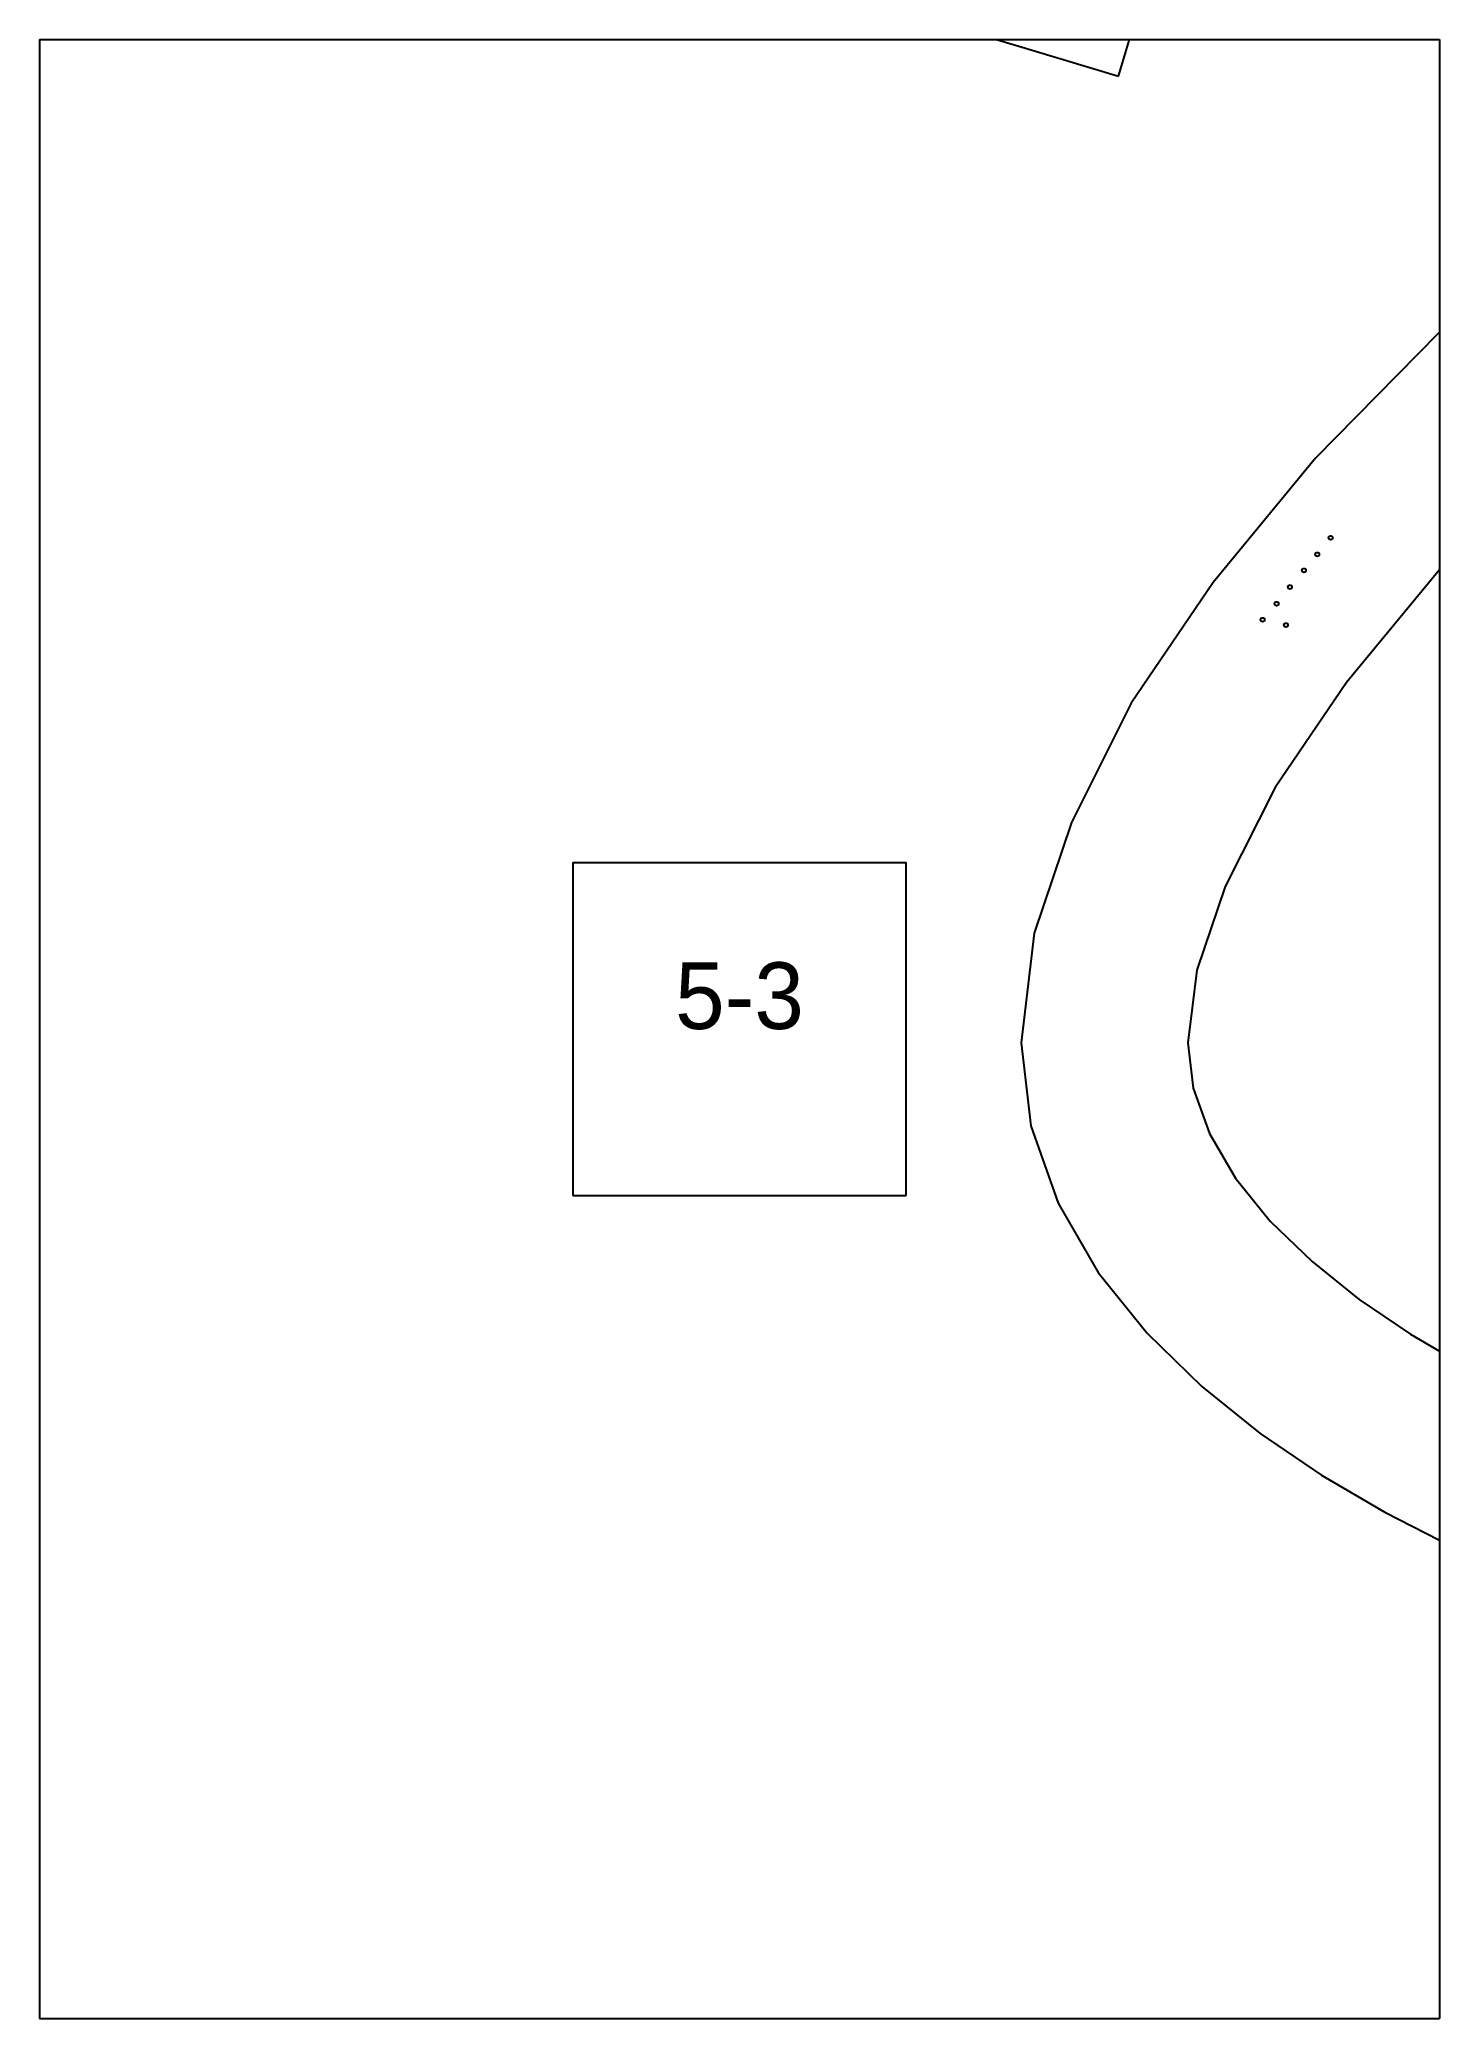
# Paper-space layout 'Plan 5-3' of a CAD drawing. Header units: metres, sheet in millimetres. Extents: x 0 to 210, y 0 to 297.
# The model-space entities are those that its viewports show. They can reach past a viewport. Long polylines and large blocks are cut down to what shows.
import ezdxf
from ezdxf.enums import TextEntityAlignment as Align

# ---------------------------------------------------------------- set-up
doc = ezdxf.new("R2010")
doc.units = ezdxf.units.M
for name, color, linetype in [('default', 7, 'Continuous'), ('mcircles', 7, 'Continuous'), ('TEXTLAYER', 7, 'Continuous'), ('VIEWPORTS', 7, 'Continuous')]:
    doc.layers.add(name, color=color, linetype=linetype)

msp = doc.modelspace()

# ---------------------------------------------------------------- linework, layer by layer
at = {"color": 9}
for p, q in [((420, -891), (420, -1188)), ((420, -891), (420, -1188)), ((630, -891), (630, -1188)), ((630, -891), (630, -1188)), ((210, -1188), (420, -1188)), ((210, -1188), (420, -1188)), ((420, -1188), (630, -1188)), ((420, -1188), (420, -1485)), ((420, -1188), (630, -1188)), ((420, -1188), (420, -1485)), ((630, -1188), (840, -1188)), ((630, -1188), (630, -1485)), ((630, -1188), (840, -1188)), ((630, -1188), (630, -1485)), ((500, -1311.5), (550, -1311.5)), ((500, -1311.5), (500, -1361.5)), ((550, -1361.5), (550, -1311.5)), ((500, -1361.5), (550, -1361.5)), ((210, -1485), (420, -1485)), ((210, -1485), (420, -1485)), ((420, -1485), (630, -1485)), ((420, -1485), (420, -1782)), ((420, -1485), (630, -1485)), ((420, -1485), (420, -1782)), ((630, -1485), (840, -1485)), ((630, -1485), (630, -1782)), ((630, -1485), (840, -1485)), ((630, -1485), (630, -1782))]:
    msp.add_line(p, q, dxfattribs=at)
at = {"layer": 'default', "color": 7, "linetype": 'Continuous'}
for p, q in [((581.88, -1193.48), (589.09, -1169.54)), ((556.06, -1185.79), (568.93, -1189.58)), ((568.93, -1189.58), (581.88, -1193.48)), ((651.34, -1213.28), (629.88, -1232.04)), ((629.88, -1232.04), (611.42, -1250.85)), ((647.04, -1250.22), (630, -1267.57)), ((611.42, -1250.85), (596.04, -1269.51)), ((630, -1267.57), (616.05, -1284.5)), ((596.04, -1269.51), (583.78, -1287.58)), ((616.05, -1284.5), (605.34, -1300.23)), ((583.78, -1287.58), (574.8, -1305.51)), ((605.34, -1300.23), (597.87, -1315.13)), ((574.8, -1305.51), (569.21, -1322.13)), ((597.87, -1315.13), (593.59, -1327.65)), ((569.21, -1322.13), (567.25, -1338.58)), ((593.59, -1327.65), (592.25, -1338.58)), ((567.25, -1338.58), (568.71, -1351.03)), ((592.25, -1338.58), (593.07, -1345.38)), ((593.07, -1345.38), (595.49, -1352.18)), ((568.71, -1351.03), (572.79, -1362.66)), ((595.49, -1352.18), (599.42, -1358.89)), ((599.42, -1358.89), (604.63, -1365.34)), ((572.79, -1362.66), (578.81, -1373.05)), ((604.63, -1365.34), (610.9, -1371.42)), ((610.9, -1371.42), (617.97, -1377.08)), ((578.81, -1373.05), (586.14, -1382.16)), ((617.97, -1377.08), (625.65, -1382.3)), ((586.14, -1382.16), (594.34, -1390.15)), ((625.65, -1382.3), (633.85, -1387.1)), ((594.34, -1390.15), (603.11, -1397.19)), ((603.11, -1397.19), (612.31, -1403.44)), ((612.31, -1403.44), (621.83, -1409.01)), ((621.83, -1409.01), (631.52, -1413.99))]:
    msp.add_line(p, q, dxfattribs=at)
at = {"layer": 'mcircles', "color": 7, "linetype": 'Continuous'}
for centre in [(611.68, -1265.27), (613.68, -1262.77), (609.68, -1267.67), (607.58, -1270.17), (605.58, -1272.67), (603.48, -1275.07), (606.98, -1275.87)]:
    msp.add_circle(centre, 0.3, dxfattribs=at)

# ---------------------------------------------------------------- texts
at = {"layer": 'TEXTLAYER', "color": 1}
msp.add_text('5-3', height=10, dxfattribs=at).set_placement((525, -1336.5), align=Align.CENTER)

psp = doc.layouts.new('Plan 5-3')

# ---------------------------------------------------------------- viewports
at = {"layer": 'VIEWPORTS'}
psp.add_viewport(center=(105, 148.5), size=(210, 297), view_center_point=(525, -1336.5), view_height=297, dxfattribs=at)

doc.saveas('drawing.dxf')
